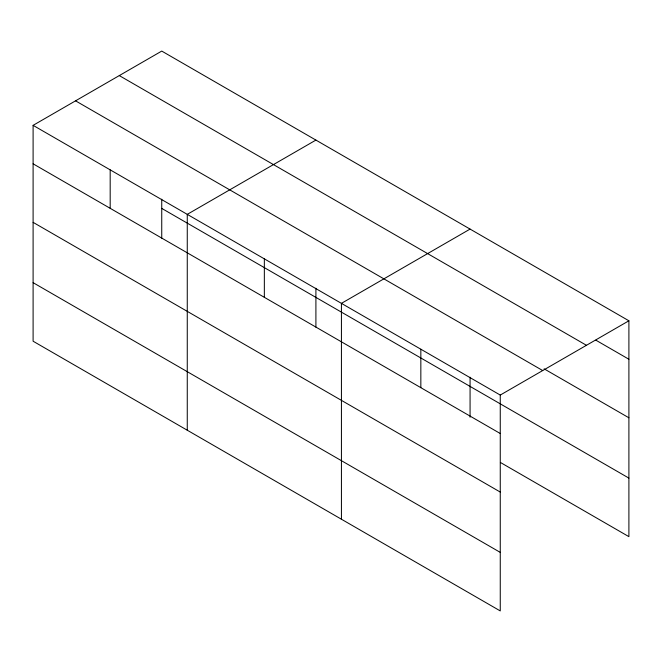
<?xml version="1.0" encoding="UTF-8"?>
<svg xmlns="http://www.w3.org/2000/svg" width="662" height="662" viewBox="0 0 662 662"><rect width="100%" height="100%" fill="white"/><g stroke="black" fill="none" stroke-linecap="round" stroke-linejoin="round"><path stroke-width="0.99" d="M33.1 125.35L500.257 395.065L500.257 610.918L33.1 341.211L33.1 125.35L161.743 51.082L628.9 320.789L628.9 536.65L500.406 462.465M315.906 140.087L187.263 214.356L187.263 430.217M470.07 229.093L341.427 303.362L341.427 519.215M500.257 395.065L628.9 320.789M595.883 340.185L628.9 359.251M119.292 75.592L586.449 345.299M544.131 368.85L628.9 417.788M75.551 100.839L542.708 370.555M161.743 208.398L628.9 478.105M33.1 163.812L500.257 433.519M33.1 222.349L500.257 492.065M33.1 282.666L500.257 552.381M470.07 377.208L470.07 417.217M420.842 349.213L420.842 387.667M315.906 288.202L315.906 327.185M264.345 258.859L264.345 297.321M161.743 199.196L161.743 238.179M110.182 169.853L110.182 208.315"/></g></svg>
